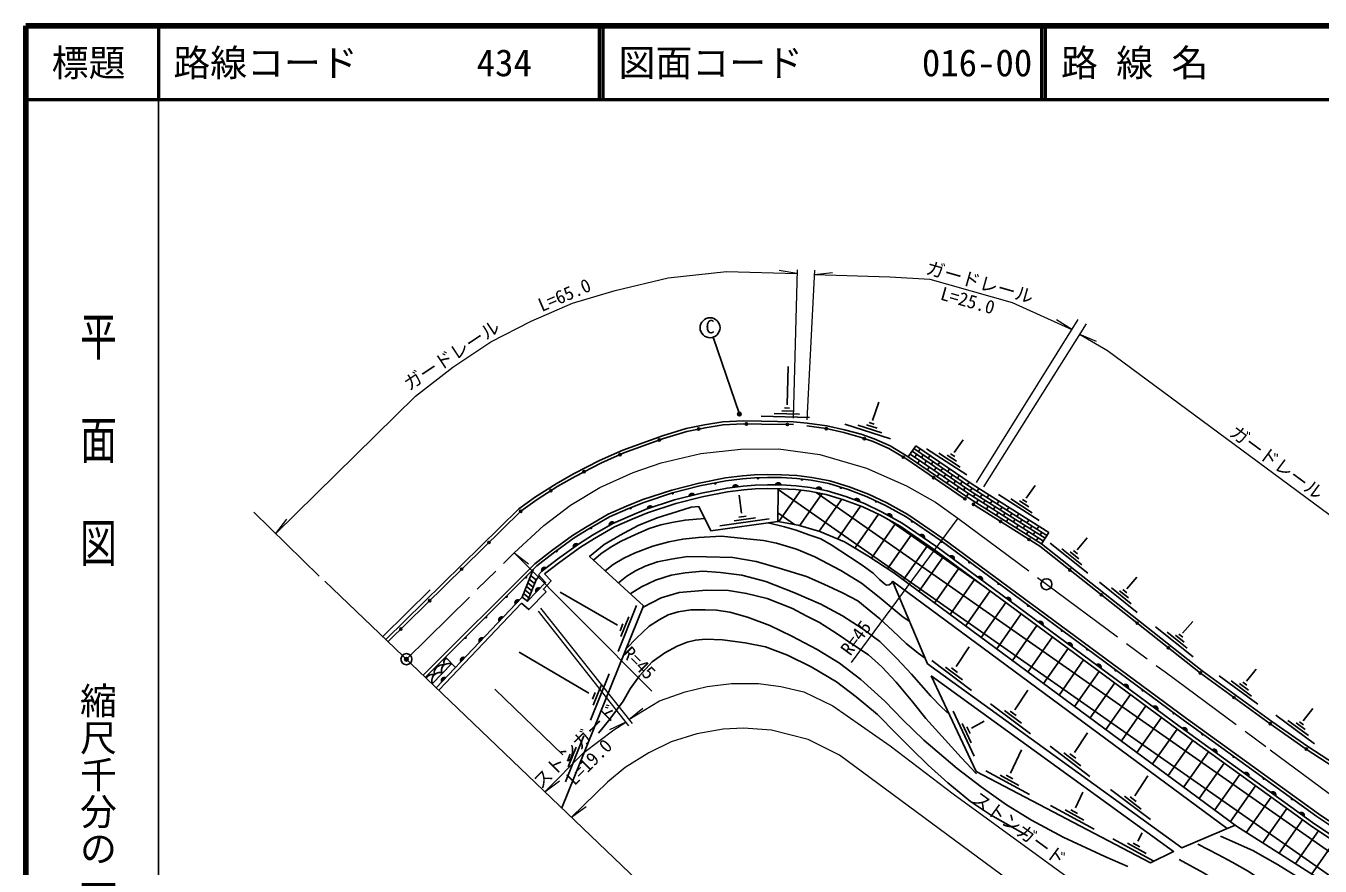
# Model space of a CAD drawing. Units: millimetres at full size, sheet at 1:1000; details may follow other scales. Extents: x 40000 to 680000, y 20000 to 380000.
# Drawn here: x 40000 to 215528, y 266084 to 380000 of the extents above; entities that cross this region are included whole.
import ezdxf
from ezdxf.enums import TextEntityAlignment as Align

# ---------------------------------------------------------------- set-up
doc = ezdxf.new("R2010")
doc.units = ezdxf.units.MM
doc.header["$LTSCALE"] = 1000
doc.header["$PDMODE"] = 32
doc.header["$PDSIZE"] = 500
doc.linetypes.add('CHAIN', pattern=[18.5, 12, -1.5, 3.5, -1.5])
for name, color, linetype, lineweight in [('M-BGD', 7, 'Continuous', 25), ('M-BGD-EXST', 7, 'Continuous', 25), ('M-BMK', 2, 'CHAIN', 13), ('M-BMK-OTRS', 5, 'Continuous', 25), ('M-BMK-SRVR', 3, 'Continuous', 25), ('M-STR-HTXT', 7, 'Continuous', 13), ('M-TTL', 2, 'Continuous', 140), ('M-TTL-BAND', 7, 'Continuous', 25), ('M-TTL-LINE', 7, 'Continuous', 50)]:
    doc.layers.add(name, color=color, linetype=linetype, lineweight=lineweight)
doc.layers.add('M-OTRS', color=6, linetype='Continuous')
doc.layers.add('M-TTL-TXT', color=7, linetype='Continuous')
doc.styles.add('@ＭＳ ゴシック', font='')
doc.styles.add('ＭＳ ゴシック', font='')
doc.styles.get('@ＭＳ ゴシック').set_extended_font_data('@MS Gothic')
doc.styles.get('ＭＳ ゴシック').set_extended_font_data('MS Gothic')

msp = doc.modelspace()

# ---------------------------------------------------------------- hatches: boundary and pattern name
at = {"layer": 'M-BGD'}
for points in [[(133677, 318069), (133283, 317990, 0.4608), (133526, 317799, 0.4608)], [(135749, 317412), (136731, 317539, 0.82183)], [(139485, 318741), (139084, 318719, 0.4608), (139297, 318495, 0.4608)], [(141536, 317769), (142526, 317765, 0.82183)], [(145466, 318532), (145067, 318582, 0.4608), (145237, 318324, 0.4608)], [(127891, 316745), (127509, 316619, 0.4608), (127774, 316459, 0.4608)], [(129838, 316192), (130795, 316446, 0.82183)], [(147071, 317275), (148042, 317078, 0.82183)], [(150746, 317377), (150360, 317488, 0.4608), (150488, 317207, 0.4608)], [(152257, 315792), (153184, 315443, 0.82183)], [(122172, 314734), (121802, 314577, 0.4608), (122079, 314439, 0.4608)], [(124169, 314469), (125110, 314777, 0.82183)], [(155527, 315485), (155164, 315658, 0.4608), (155245, 315359, 0.4608)], [(119026, 312215), (119900, 312682, 0.82183)], [(156685, 313781), (157554, 313305, 0.82183)], [(160378, 312745), (160047, 312974, 0.4608), (160079, 312666, 0.4608)], [(116804, 312071), (116457, 311869, 0.4608), (116749, 311767, 0.4608)], [(161122, 311013), (161949, 310467, 0.82183)], [(112095, 308936), (111767, 308704, 0.4608), (112067, 308628, 0.4608)], [(114173, 309207), (114982, 309778, 0.82183)], [(164360, 310014), (164029, 310242, 0.4608), (164061, 309934, 0.4608)], [(165184, 308154), (165979, 307563, 0.82183)], [(168150, 307208), (167825, 307444, 0.4608), (167849, 307136, 0.4608)], [(107927, 305424), (107641, 305142, 0.4608), (107949, 305115, 0.4608)], [(109889, 305973), (110663, 306592, 0.82183)], [(169007, 305329), (169803, 304738, 0.82183)], [(109115, 303129), (109805, 303840, 0.82183)], [(172107, 304284), (171783, 304521, 0.4608), (171807, 304212, 0.4608)], [(105301, 302799), (105015, 302517, 0.4608), (105323, 302490, 0.4608)], [(106307, 301499), (106988, 302218, 0.82183)], [(172852, 302488), (173647, 301898, 0.82183)], [(176123, 301317), (175798, 301554, 0.4608), (175822, 301246, 0.4608)], [(102512, 300011), (102226, 299729, 0.4608), (102534, 299703, 0.4608)], [(104112, 299184), (104794, 299903, 0.82183)], [(177224, 299258), (178020, 298667, 0.82183)], [(99723, 297224), (99437, 296942, 0.4608), (99745, 296915, 0.4608)], [(101436, 296360), (102117, 297079, 0.82183)], [(180695, 297939), (180370, 298176, 0.4608), (180394, 297867, 0.4608)], [(181166, 296346), (181961, 295755, 0.82183)], [(184131, 295401), (183806, 295637, 0.4608), (183830, 295329, 0.4608)], [(98927, 293713), (99609, 294432, 0.82183)], [(185094, 293444), (185889, 292853, 0.82183)], [(96327, 290970), (97008, 291689, 0.82183)], [(187981, 292556), (187657, 292792, 0.4608), (187681, 292484, 0.4608)], [(188796, 290708), (189591, 290118, 0.82183)], [(191658, 289839), (191334, 290076, 0.4608), (191358, 289767, 0.4608)], [(192779, 287765), (193575, 287174, 0.82183)], [(195869, 286728), (195545, 286964, 0.4608), (195569, 286656, 0.4608)], [(196748, 284843), (197543, 284252, 0.82183)], [(199762, 283891), (199438, 284127, 0.4608), (199462, 283819, 0.4608)], [(200793, 281918), (201588, 281328, 0.82183)], [(203988, 280836), (203663, 281072, 0.4608), (203687, 280764, 0.4608)], [(205139, 278777), (205934, 278186, 0.82183)], [(208078, 277880), (207753, 278116, 0.4608), (207777, 277808, 0.4608)], [(208781, 276144), (209576, 275553, 0.82183)], [(211905, 275113), (211580, 275349, 0.4608), (211604, 275041, 0.4608)], [(212658, 273341), (213454, 272750, 0.82183)]]:
    msp.add_hatch(color=256, dxfattribs=at).paths.add_polyline_path(points)
at = {"layer": 'M-BGD-EXST'}
msp.add_hatch(color=256, dxfattribs=at).paths.add_polyline_path([(136556, 327247, 0.41421), (136895, 327147, 0.41421), (136995, 327486, 1)])

# ---------------------------------------------------------------- linework, layer by layer
at = {"layer": 'M-BGD'}
for p, q in [((143255, 328610), (143387, 333825)), ((154810, 326501), (155694, 328997)), ((139737, 327109), (146264, 326908)), ((141470, 327456), (144923, 327350)), ((142505, 327824), (144113, 327775)), ((142867, 328213), (143561, 328192)), ((151056, 326017), (157272, 324017)), ((152817, 325870), (156106, 324812)), ((154005, 325908), (155446, 325445)), ((154370, 326211), (155031, 325998)), ((159677, 321583), (160691, 323070)), ((165891, 322151), (167096, 323876)), ((160544, 321536), (160797, 321908)), ((161051, 322279), (161305, 322651)), ((161458, 321457), (161712, 321828)), ((162141, 322659), (167623, 319112)), ((162373, 321377), (162626, 321749)), ((163803, 322060), (166703, 320183)), ((164960, 321788), (166230, 320966)), ((165390, 321986), (165974, 321608)), ((160951, 320713), (161205, 321085)), ((161865, 320634), (162119, 321006)), ((162272, 319811), (162526, 320183)), ((162780, 320555), (163033, 320926)), ((163187, 319732), (163441, 320104)), ((163694, 320476), (163948, 320847)), ((164101, 319653), (164355, 320025)), ((165016, 319574), (165269, 319945)), ((163594, 318910), (163848, 319281)), ((164509, 318830), (164762, 319202)), ((164916, 318008), (165169, 318379)), ((165423, 318751), (165677, 319123)), ((165830, 317928), (166084, 318300)), ((166337, 318672), (166591, 319044)), ((166745, 317849), (166998, 318221)), ((167659, 317770), (167913, 318142)), ((137035, 313949), (136716, 316359)), ((141965, 312819), (142033, 317261)), ((142031, 317138), (223432, 260140)), ((142035, 317261), (142033, 317257)), ((145103, 317065), (142110, 312792)), ((147973, 316588), (144927, 312238)), ((147178, 316739), (228946, 259484)), ((166237, 317106), (166491, 317477)), ((167152, 317027), (167405, 317398)), ((167566, 316214), (167819, 316586)), ((168073, 316958), (168327, 317330)), ((168494, 316154), (168747, 316526)), ((169001, 316898), (169255, 317270)), ((169423, 316097), (169677, 316469)), ((170354, 316042), (170608, 316414)), ((171928, 316471), (177410, 312923)), ((175679, 315962), (176883, 317688)), ((150650, 315834), (147598, 311475)), ((153199, 314898), (150072, 310432)), ((177526, 309443), (168403, 315204)), ((168916, 315354), (169169, 315725)), ((169846, 315298), (170100, 315670)), ((170269, 314499), (170523, 314871)), ((170777, 315243), (171031, 315615)), ((171200, 314443), (171454, 314815)), ((171708, 315187), (171961, 315559)), ((172131, 314388), (172384, 314760)), ((173061, 314332), (173315, 314704)), ((173590, 315872), (176491, 313995)), ((174747, 315599), (176018, 314777)), ((175178, 315797), (175761, 315420)), ((134129, 312197), (140812, 313171)), ((136078, 312886), (138937, 313302)), ((136708, 313382), (137705, 313527)), ((141982, 313968), (144244, 312384)), ((155621, 313781), (152417, 309205)), ((157940, 312517), (154668, 307843)), ((157185, 312936), (170268, 303776)), ((171623, 313644), (171877, 314016)), ((172554, 313588), (172808, 313960)), ((172977, 312789), (173231, 313161)), ((173484, 313533), (173738, 313905)), ((173907, 312734), (174161, 313106)), ((174415, 313477), (174669, 313849)), ((174838, 312678), (175092, 313050)), ((175769, 312623), (176023, 312995)), ((160146, 311090), (156856, 306391)), ((174330, 311934), (174584, 312306)), ((175261, 311879), (175515, 312251)), ((175684, 311079), (175938, 311451)), ((176192, 311823), (176446, 312195)), ((176615, 311024), (176869, 311396)), ((177122, 311768), (177376, 312140)), ((177546, 310968), (177799, 311340)), ((177757, 309770), (178718, 311292)), ((162311, 309605), (158997, 304873)), ((177038, 310225), (177292, 310597)), ((178902, 309854), (184006, 305781)), ((180497, 309094), (183197, 306939)), ((182584, 308977), (183953, 310575)), ((164445, 308077), (161110, 303314)), ((181621, 308708), (182804, 307764)), ((182069, 308862), (182612, 308429)), ((107313, 302565), (108817, 306314)), ((109187, 304878), (108473, 305458)), ((166557, 306517), (163223, 301755)), ((108602, 303420), (107889, 304000)), ((108026, 301985), (109187, 304878)), ((108797, 303906), (108084, 304486)), ((108992, 304392), (108279, 304972)), ((109187, 304878), (109678, 305418)), ((202929, 271188), (157540, 304711)), ((168669, 304957), (165336, 300196)), ((185623, 304560), (190727, 300487)), ((187217, 303799), (189918, 301644)), ((189305, 303682), (190674, 305280)), ((94831, 303541), (88404, 297232)), ((108212, 302449), (107499, 303029)), ((108407, 302935), (107694, 303514)), ((120217, 298733), (112459, 303247)), ((170781, 303396), (167449, 298637)), ((188342, 303413), (189525, 302469)), ((188790, 303568), (189333, 303134)), ((107212, 301731), (96020, 289924)), ((120305, 295170), (122824, 301438)), ((172893, 301836), (169562, 297078)), ((175005, 300275), (171674, 295519)), ((120578, 297995), (120954, 298930)), ((120690, 297202), (121767, 299883)), ((177117, 298715), (173787, 293959)), ((193197, 298543), (198302, 294470)), ((196879, 297665), (198249, 299263)), ((179229, 297155), (175900, 292400)), ((194792, 297782), (197493, 295627)), ((195917, 297397), (197100, 296453)), ((196365, 297551), (196908, 297118)), ((116345, 289533), (106883, 295098)), ((166161, 293126), (167919, 295796)), ((181341, 295594), (178013, 290841)), ((97747, 293537), (95115, 290786)), ((96901, 294404), (98259, 293012)), ((162874, 293968), (168257, 289888)), ((183453, 294034), (180126, 289282)), ((116571, 285870), (119089, 292137)), ((164733, 293062), (167035, 291317)), ((165528, 292961), (166331, 292353)), ((185565, 292474), (182239, 287723)), ((201820, 291881), (207084, 288017)), ((205535, 291153), (206839, 292805)), ((112828, 281185), (103589, 290057)), ((116844, 288695), (117220, 289630)), ((116956, 287902), (118033, 290582)), ((174132, 287259), (175890, 289929)), ((187677, 290913), (184352, 286164)), ((203444, 291185), (206230, 289141)), ((204584, 290845), (205803, 289950)), ((205025, 291018), (205585, 290607)), ((170846, 288102), (176228, 284022)), ((189789, 289353), (186465, 284605)), ((165740, 287077), (168621, 280968)), ((172704, 287195), (175006, 285450)), ((173499, 287094), (174302, 286486)), ((191901, 287793), (188577, 283046)), ((194013, 286232), (190690, 281487)), ((209532, 286533), (214781, 282650)), ((213243, 285791), (214553, 287438)), ((166967, 285413), (168199, 282800)), ((167625, 284955), (168055, 284044)), ((168263, 284808), (169950, 285746)), ((196125, 284672), (192803, 279928)), ((211153, 285832), (213930, 283777)), ((212291, 285487), (213507, 284588)), ((212733, 285658), (213291, 285245)), ((113167, 277498), (115686, 283765)), ((182213, 281490), (183970, 284160)), ((198251, 283132), (194916, 278369)), ((113441, 280323), (113816, 281257)), ((113553, 279529), (114630, 282210)), ((173556, 278671), (175021, 281837)), ((178926, 282332), (184309, 278252)), ((180784, 281426), (183086, 279681)), ((181579, 281325), (182382, 280716)), ((200379, 281594), (197029, 276810)), ((202507, 280056), (199142, 275251)), ((170181, 279016), (176109, 275780)), ((172153, 278395), (174689, 277011)), ((172954, 278414), (173838, 277931)), ((190406, 275631), (192164, 278301)), ((204634, 278518), (201255, 273692)), ((182342, 273969), (183334, 276113)), ((187120, 276473), (192502, 272393)), ((206762, 276980), (203367, 272133)), ((178967, 274315), (184895, 271078)), ((188978, 275567), (191280, 273821)), ((189773, 275466), (190576, 274857)), ((208889, 275442), (205543, 270663)), ((211017, 273904), (207760, 269252)), ((180939, 273694), (183475, 272309)), ((181740, 273712), (182625, 273229)), ((213145, 272366), (209977, 267842)), ((190785, 269453), (191387, 270580)), ((215299, 270867), (212193, 266431)), ((187409, 269798), (192965, 266765)), ((189382, 269178), (191917, 267793)), ((190183, 269196), (191067, 268713)), ((217480, 269405), (214410, 265021))]:
    msp.add_line(p, q, dxfattribs=at)
for points in [[(177757, 309770), (168488, 315623), (167218, 316436), (159677, 321583), (157211, 323064), (155055, 324019), (153266, 324629), (151029, 325238), (148630, 325787), (145946, 326153), (144114, 326335), (139787, 326417), (137265, 326437), (134524, 326321), (132038, 325903), (129528, 325415), (126345, 324440), (120946, 322486), (117796, 321076), (114285, 319272), (111922, 317927), (109102, 316140), (106853, 314501), (88824, 296804)], [(144090, 325936), (139782, 326017), (137272, 326037), (134566, 325922), (132109, 325509), (129625, 325027), (126472, 324061), (121096, 322115), (117969, 320715), (114475, 318920), (112128, 317584), (109327, 315810), (107113, 314195), (89114, 296527)], [(167460, 315807), (166998, 316103), (159461, 321246), (157026, 322708), (154910, 323646), (153149, 324246), (150932, 324850), (148558, 325393), (145899, 325756)], [(178718, 311292), (169454, 317142), (168211, 317938), (160691, 323070)], [(177997, 310151), (168730, 316003), (167467, 316812), (159930, 321954)], [(178238, 310531), (168971, 316383), (167715, 317187), (160184, 322326)], [(178478, 310912), (169212, 316763), (167963, 317563), (160438, 322698)], [(218539, 270983), (215293, 273157), (197387, 286102), (164344, 310514), (159593, 313772), (156783, 315333), (154267, 316526), (151641, 317517), (149015, 318324), (146576, 318787), (144573, 319052), (142483, 319155), (140554, 319184), (138831, 319111), (137168, 319008), (134870, 318708), (131304, 318010), (127598, 317070), (123660, 315776), (121462, 314873), (118967, 313781), (116133, 312144), (114146, 310906), (111263, 308831), (109020, 307082), (93889, 291959)], [(218328, 270643), (215065, 272829), (197151, 285779), (164112, 310188), (159382, 313432), (156600, 314977), (154111, 316157), (151511, 317138), (148918, 317936), (146512, 318392), (144537, 318653), (142470, 318755), (140559, 318784), (138852, 318711), (137206, 318609), (134935, 318313), (131392, 317619), (127710, 316685), (123799, 315400), (121618, 314504), (119147, 313423), (116339, 311801), (114369, 310573), (111503, 308511), (109285, 306782), (94171, 291676)], [(217799, 269794), (214493, 272008), (196561, 284971), (163532, 309374), (158856, 312580), (156143, 314087), (153719, 315236), (151187, 316192), (148677, 316963), (146353, 317404), (144447, 317656), (142438, 317755), (140573, 317784), (138904, 317712), (137302, 317613), (135096, 317325), (131611, 316643), (127989, 315725), (124145, 314462), (122008, 313584), (119599, 312530), (116854, 310943), (114926, 309742), (112103, 307711), (109949, 306031), (109512, 305595)], [(217534, 269369), (214208, 271598), (196266, 284568), (163242, 308966), (158592, 312155), (155914, 313642), (153523, 314776), (151026, 315718), (148557, 316477), (146274, 316910), (144402, 317158), (142421, 317255), (140580, 317284), (138930, 317213), (137349, 317115), (135176, 316831), (131721, 316155), (128129, 315244), (124319, 313992), (122204, 313123), (119825, 312083), (117111, 310514), (115204, 309327), (112403, 307310), (110357, 305716)], [(112682, 273980), (123770, 301354), (116440, 308068), (118430, 309668), (120608, 310969), (123024, 312243), (125600, 313304), (128388, 314180), (130248, 314742), (131287, 314824), (132878, 311562), (141965, 312819), (144759, 312286), (147680, 311452), (151019, 310029), (154185, 308164), (157696, 305833), (204206, 271514), (221106, 260760), (222098, 260299), (229467, 259422), (231440, 263107)], [(116970, 307583), (117980, 308424), (119373, 309352), (120753, 310121), (122680, 311030), (124538, 311866), (126103, 312370), (127616, 312688), (129408, 312993), (130960, 313112), (132083, 313193)], [(140685, 312642), (142868, 312063), (144449, 311610), (146185, 311014), (147792, 310444), (149230, 309642), (151711, 308025), (153437, 306888), (154890, 305802), (155773, 304946), (156452, 304355), (156729, 304191), (157075, 304208), (157411, 304458), (157540, 304711)], [(118546, 306139), (119656, 306985), (121105, 307844), (122611, 308548), (125021, 309460), (127197, 310043), (129081, 310419), (131208, 310638), (134319, 310812), (137333, 310506), (140026, 310215), (141804, 309861), (144527, 309066), (147021, 308026), (150531, 306176), (153343, 304444), (155712, 302538), (158986, 299857), (159862, 299244)], [(177526, 309443), (199284, 292251), (208760, 285385), (213654, 281946), (218166, 279019), (229031, 272800), (239243, 267212)], [(177757, 309770), (199526, 292570), (208992, 285710), (213878, 282278), (218374, 279361), (229227, 273149), (239386, 267590), (242464, 266901), (258730, 261784), (278365, 259735)], [(120350, 304487), (121499, 305407), (122661, 306133), (123980, 306736), (125667, 307350), (127522, 307685), (129741, 308069), (132320, 308030), (135883, 307912), (139052, 307361), (142182, 306495), (145874, 305328), (148218, 304315), (150761, 303144), (152827, 302052), (154118, 301020), (155826, 299603), (157537, 298034), (159407, 296259), (161008, 294971), (161970, 294282)], [(109512, 305595), (110486, 304552), (108026, 301985), (107313, 302565), (95657, 290268)], [(107212, 301731), (108196, 300866), (110540, 303291), (110185, 303645), (111227, 304749), (110357, 305716)], [(121975, 302998), (123483, 303960), (125384, 304860), (127517, 305526), (129434, 305859), (131801, 306076), (134185, 305909), (137102, 305510), (140353, 304660), (144150, 303198), (147801, 301583), (150739, 300031), (153572, 298186), (155836, 296550), (158142, 294246), (160111, 292089), (162725, 289110), (164162, 287627), (165261, 286651)], [(157540, 304711), (162296, 293514), (196788, 268567), (204018, 271653)], [(168933, 278611), (166851, 280817), (162045, 286096), (160275, 288328), (158021, 291022), (156090, 293093), (154280, 294711), (152143, 296145), (150037, 297594), (147643, 299100), (145841, 300001), (143979, 301020), (140554, 302346), (137744, 303065), (135284, 303466), (132290, 303499), (128608, 303180), (126168, 302470), (123698, 301176)], [(121420, 295552), (122806, 296970), (124548, 298618), (125884, 299466), (127122, 300134), (128443, 300565), (130182, 300815), (132129, 300829), (133645, 300801), (135487, 300509), (137879, 299814), (140898, 298702), (143874, 297270), (147307, 295440), (150352, 293595), (153220, 291376), (156471, 288453), (158945, 285927), (161793, 283159), (166317, 279302), (169578, 276828), (172982, 274406), (176381, 272305), (180663, 270028), (186337, 267398), (189434, 266010)], [(117656, 284114), (119195, 285987), (121022, 288427), (121949, 290100), (123208, 291897), (124925, 293784), (126654, 295000), (128341, 295913), (129669, 296452), (130831, 296728), (132173, 296839), (134487, 296772), (137530, 296357), (140310, 295832), (143302, 294668), (146484, 293106), (149918, 291056), (152588, 289037), (155511, 286651), (158098, 284011), (160089, 281993), (162348, 279790), (165045, 277357), (168117, 274834), (170811, 273035), (175826, 270166)], [(97042, 294259), (96795, 294046), (96690, 293795), (96681, 293628), (96708, 293482), (96741, 293356), (96370, 293351), (96186, 293312), (95901, 293193), (95705, 293059), (95563, 292851), (95421, 292598), (95394, 292391), (95407, 292215), (95435, 292056), (95162, 292055), (95007, 292046), (94821, 291999), (94644, 291912), (94453, 291748), (94303, 291562)], [(95115, 290786), (95043, 291281), (95160, 291684), (95292, 291947), (95533, 292130), (95731, 292255), (96002, 292342), (96264, 292336), (96472, 292205), (96377, 292449), (96386, 292755), (96475, 293038), (96649, 293306), (96833, 293405), (97068, 293504), (97323, 293546), (97568, 293554), (97747, 293537)], [(217607, 256180), (214949, 258248), (212073, 260509), (209287, 262837), (207249, 264397), (205675, 265450), (203593, 266620), (201742, 267632), (198927, 269076)], [(201999, 270157), (206384, 268211), (209729, 266322), (212961, 264301), (218074, 261097)], [(196398, 266990), (199707, 265192), (203112, 263105), (205521, 261548), (209105, 259080), (211321, 257297), (214367, 254848), (217581, 251991), (219636, 249937), (221690, 247488), (223384, 245309), (225391, 242852), (226994, 241627), (228761, 240637), (230599, 240115), (232040, 240259), (233680, 240817), (237055, 242425), (240797, 243898)]]:
    msp.add_lwpolyline(points, dxfattribs=at)
msp.add_lwpolyline([(162797, 291897), (195661, 268085), (192514, 266545), (168895, 278916)], close=True, dxfattribs=at)
for centre in [(131233, 325339), (137717, 326034), (143282, 325951), (148558, 325393), (125898, 323853), (153727, 324049), (120567, 321878), (158997, 321524), (115704, 319551), (163113, 318754), (111202, 316997), (167353, 315875), (107113, 314195), (168519, 315131), (172193, 312811), (102797, 309959), (176059, 310369), (99106, 306336), (181579, 306241), (94776, 302086), (185861, 302857), (190718, 299019), (90858, 298240), (194950, 295676), (199284, 292251), (203854, 288939), (208760, 285385), (213654, 281946)]:
    msp.add_circle(centre, 150, dxfattribs=at)
at = {"layer": 'M-BGD-EXST'}
msp.add_line((136775, 327366), (133195, 337786), dxfattribs=at)
for centre, radius in [((132792, 339075), 1350), ((136775, 327366), 250)]:
    msp.add_circle(centre, radius, dxfattribs=at)
at = {"layer": 'M-BMK'}
msp.add_lwpolyline([(91611, 294138), (106230, 308545), (110242, 312268), (113863, 315019), (117858, 317409), (122363, 319462), (126158, 320768), (131519, 322025), (136977, 322609), (142080, 322642), (147679, 321891), (154008, 320033), (159437, 317662), (163386, 315418), (166378, 313268), (178414, 304302), (194509, 292402), (208774, 281854), (217783, 275137)], dxfattribs=at)
at = {"layer": 'M-BMK-OTRS'}
msp.add_line((133256, 254297), (80560, 304711), dxfattribs=at)
at = {"layer": 'M-BMK-SRVR'}
for centre in [(178414, 304302), (91611, 294138)]:
    msp.add_circle(centre, 750, dxfattribs=at)
at = {"layer": 'M-OTRS'}
msp.add_point((91611, 294138), dxfattribs=at)
at = {"layer": 'M-STR-HTXT'}
for p, q in [((144573, 346438), (142151, 346842)), ((144585, 346916), (144064, 326805)), ((145955, 326567), (146988, 346876)), ((146959, 346316), (149400, 346581)), ((182666, 340171), (168900, 318107)), ((183798, 339623), (169856, 317494)), ((181840, 338848), (179765, 340159)), ((182892, 338185), (185166, 337261)), ((79787, 305408), (70932, 314066)), ((73879, 311185), (75374, 313132)), ((166378, 313268), (151912, 293688)), ((124897, 289812), (106230, 308545)), ((106230, 308545), (108188, 307064)), ((121764, 285088), (109510, 300663)), ((109782, 301043), (122226, 285405)), ((121787, 285957), (123686, 287514)), ((121353, 285611), (119132, 284564)), ((110387, 276175), (112348, 277652)), ((113986, 272732), (115972, 274176))]:
    msp.add_line(p, q, dxfattribs=at)
for points in [[(73879, 311185), (92840, 329805), (97917, 333731), (103070, 337146), (108518, 339977), (114122, 342388), (119938, 344115), (127107, 345840), (135031, 346685), (144573, 346438)], [(146959, 346316), (157173, 345996), (162611, 345656), (173763, 342493), (181840, 338848)], [(182892, 338185), (186701, 335976), (232846, 301865), (239585, 297624), (248496, 293290)], [(121787, 285957), (125914, 288471), (129392, 289727), (132379, 290451), (135682, 290826), (139340, 290825), (142389, 290451), (145505, 289703), (149428, 287830), (157200, 282387), (165781, 275883), (197005, 253128), (204326, 248268), (212512, 244121), (222503, 239757)], [(110387, 276175), (115682, 281466), (119748, 284559), (121353, 285611)], [(429356, 227640), (393928, 226625), (363376, 226896), (259277, 226823), (250535, 227241), (247425, 227592), (231948, 231032), (221988, 233982), (210457, 238814), (200513, 244418), (193995, 248849), (150339, 281108), (146110, 283239), (141141, 284502), (137327, 284801), (134556, 284651), (130993, 284036), (127536, 282934), (124498, 281425), (121289, 279471), (118863, 277444), (113986, 272732)]]:
    msp.add_lwpolyline(points, dxfattribs=at)
at = {"layer": 'M-TTL'}
for p, q in [((40000, 380000), (40000, 20000)), ((680000, 380000), (40000, 380000))]:
    msp.add_line(p, q, dxfattribs=at)
at = {"layer": 'M-TTL-BAND'}
msp.add_line((58000, 370000), (58000, 20000), dxfattribs=at)
at = {"layer": 'M-TTL-LINE'}
for p, q in [((58000, 380000), (58000, 370000)), ((117750, 380000), (117750, 370000)), ((118250, 380000), (118250, 370000)), ((177750, 380000), (177750, 370000)), ((178250, 380000), (178250, 370000)), ((40000, 370000), (680000, 370000))]:
    msp.add_line(p, q, dxfattribs=at)

# ---------------------------------------------------------------- texts
at = {"layer": 'M-BGD-EXST', "style": 'ＭＳ ゴシック'}
msp.add_text('C', height=1833, rotation=358.508, dxfattribs=at).set_placement((132136, 337782), align=Align.BOTTOM_LEFT)
at = {"layer": 'M-STR-HTXT', "style": 'ＭＳ ゴシック'}
for s, rotation, p in [('ガードレール', 344.161, (161773, 345894)), ('L=65.0', 23.281, (110180, 340692)), ('L=25.0', 344.161, (163748, 342384)), ('ガードレール', 33.532, (92291, 330003)), ('ガードレール', 323.528, (202748, 324114)), ('R=45', 53.542, (152258, 294156)), ('R=45', 314.899, (120369, 294356)), ('ストンガード', 44.978, (110245, 276034)), ('L=19.0', 44.978, (114787, 276516)), ('ストンガード', 323.917, (167778, 274427))]:
    msp.add_text(s, height=1833, rotation=rotation, dxfattribs=at).set_placement(p, align=Align.BOTTOM_LEFT)
at = {"layer": 'M-TTL-BAND', "style": '@ＭＳ ゴシック', "width": 1.4}
msp.add_text('平  面  図', height=3666, rotation=270, dxfattribs=at).set_placement((49777, 306475), align=Align.MIDDLE_RIGHT)
at = {"layer": 'M-TTL-BAND', "style": '@ＭＳ ゴシック'}
msp.add_text('縮尺千分の一', height=3666, rotation=270, dxfattribs=at).set_placement((49777, 261030), align=Align.MIDDLE_RIGHT)
at = {"layer": 'M-TTL-TXT', "style": 'ＭＳ ゴシック'}
msp.add_text('標題', height=3666, dxfattribs=at).set_placement((48500, 375000), align=Align.MIDDLE_CENTER)
for s, p in [('路線コード', (60000, 375000)), ('434', (101142, 375000)), ('図面コード', (120380, 375000)), ('016-00', (161521, 375000)), ('路 線 名', (180380, 375000))]:
    msp.add_text(s, height=3666, dxfattribs=at).set_placement(p, align=Align.MIDDLE_LEFT)

doc.saveas('drawing.dxf')
